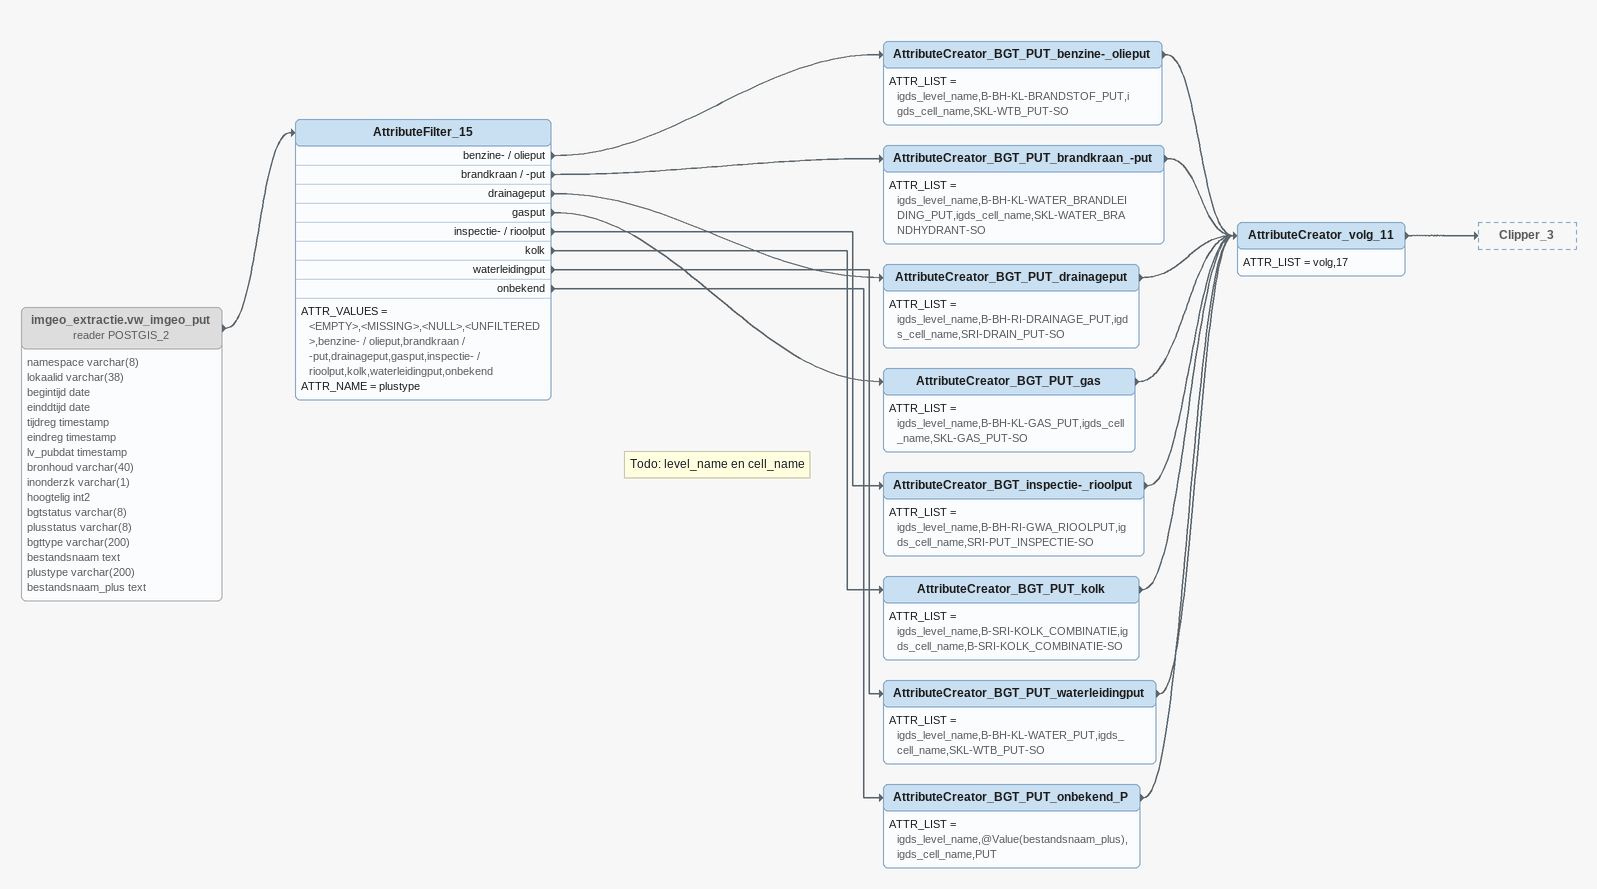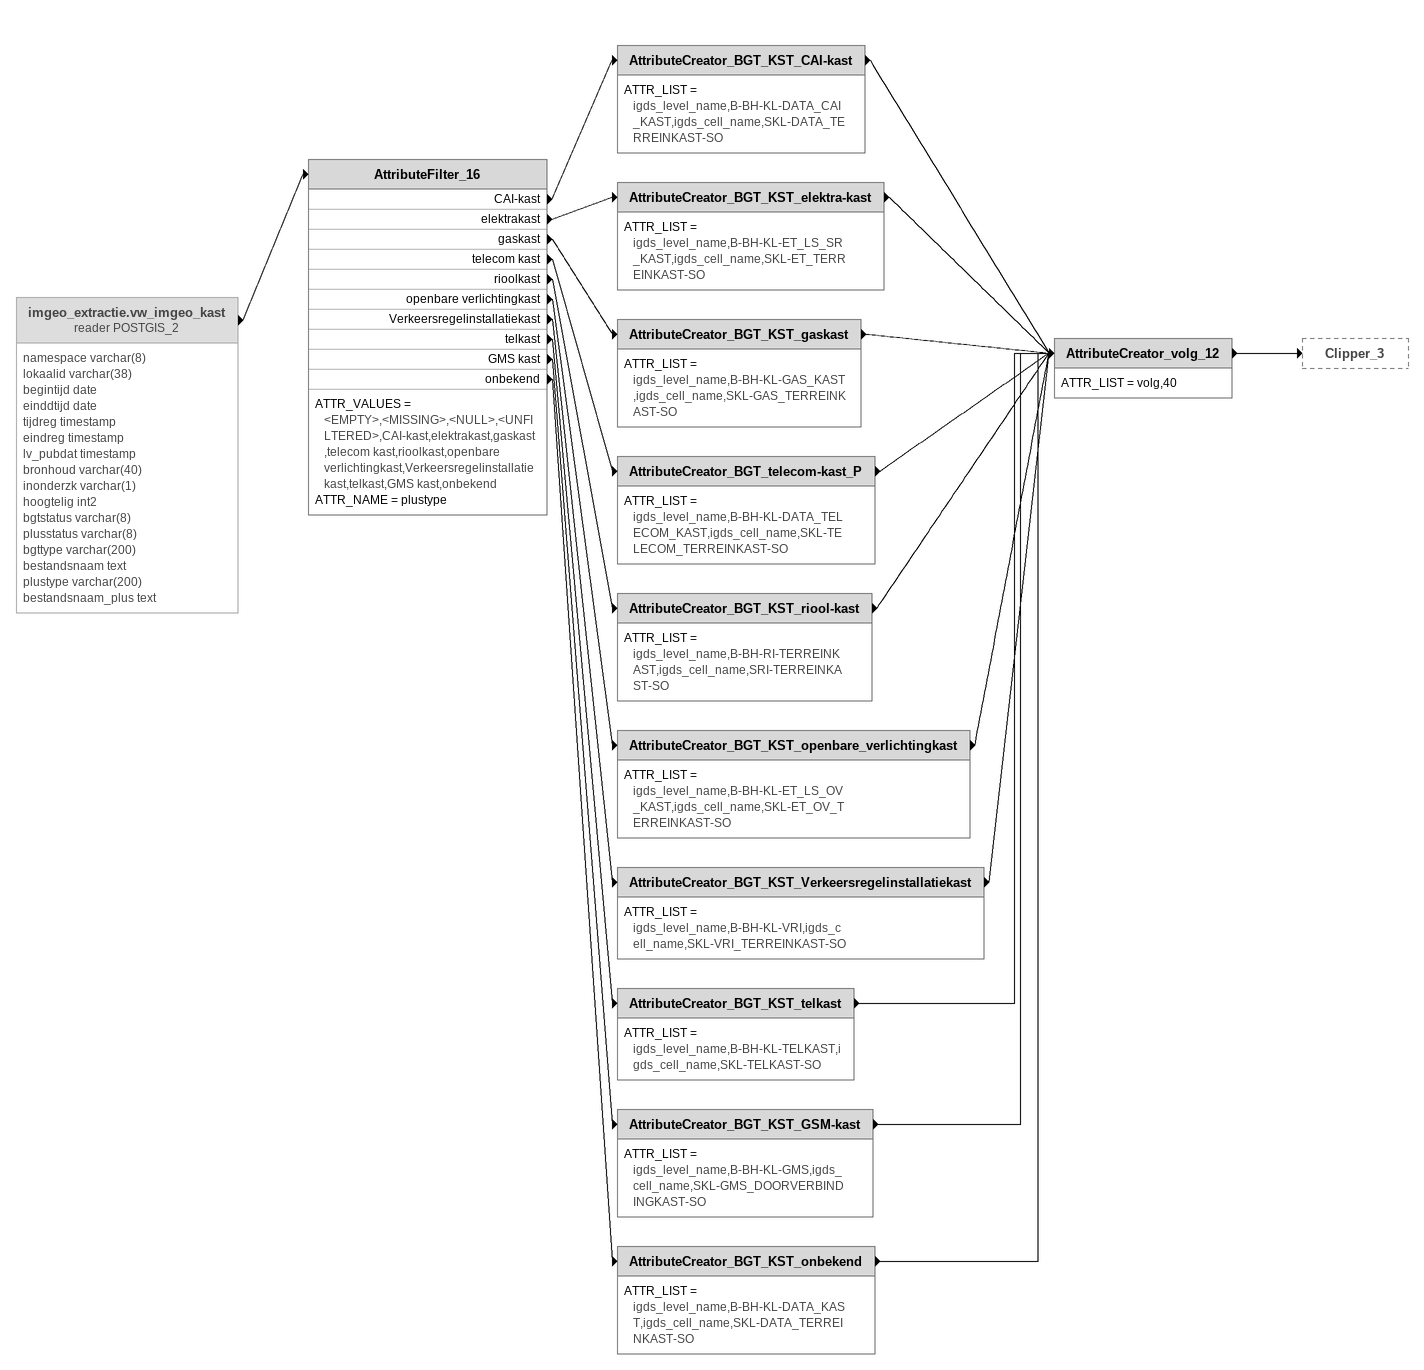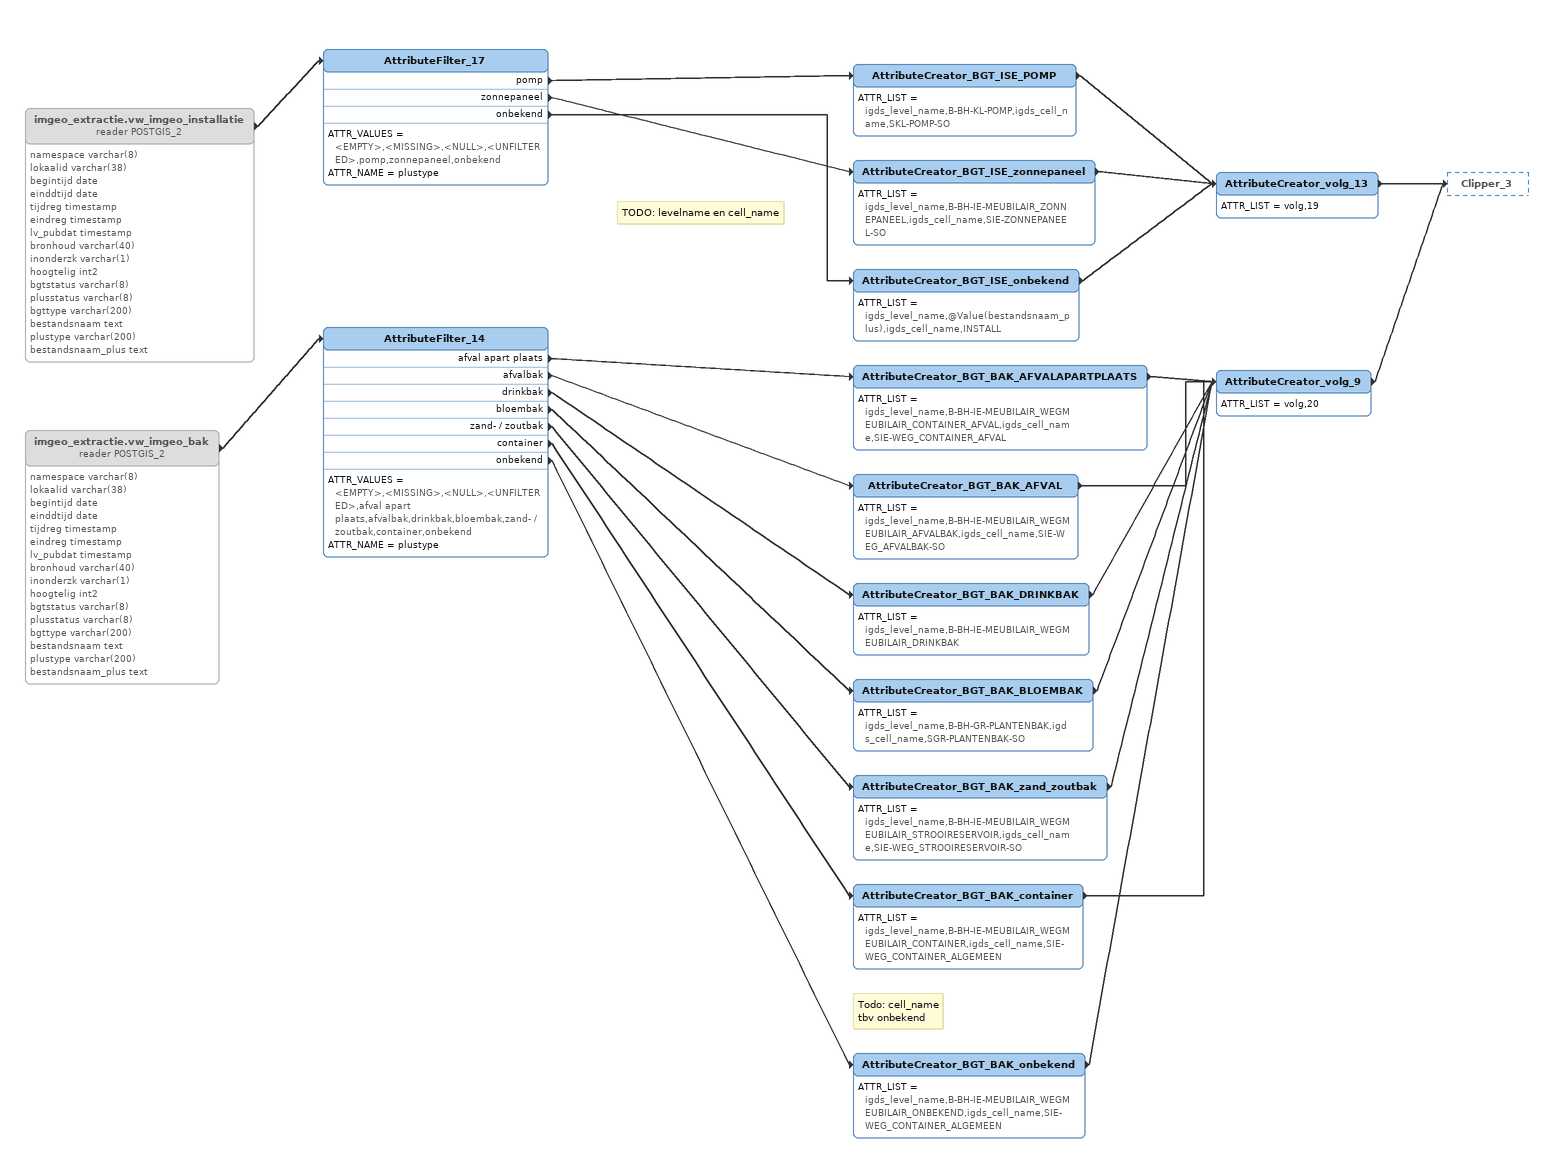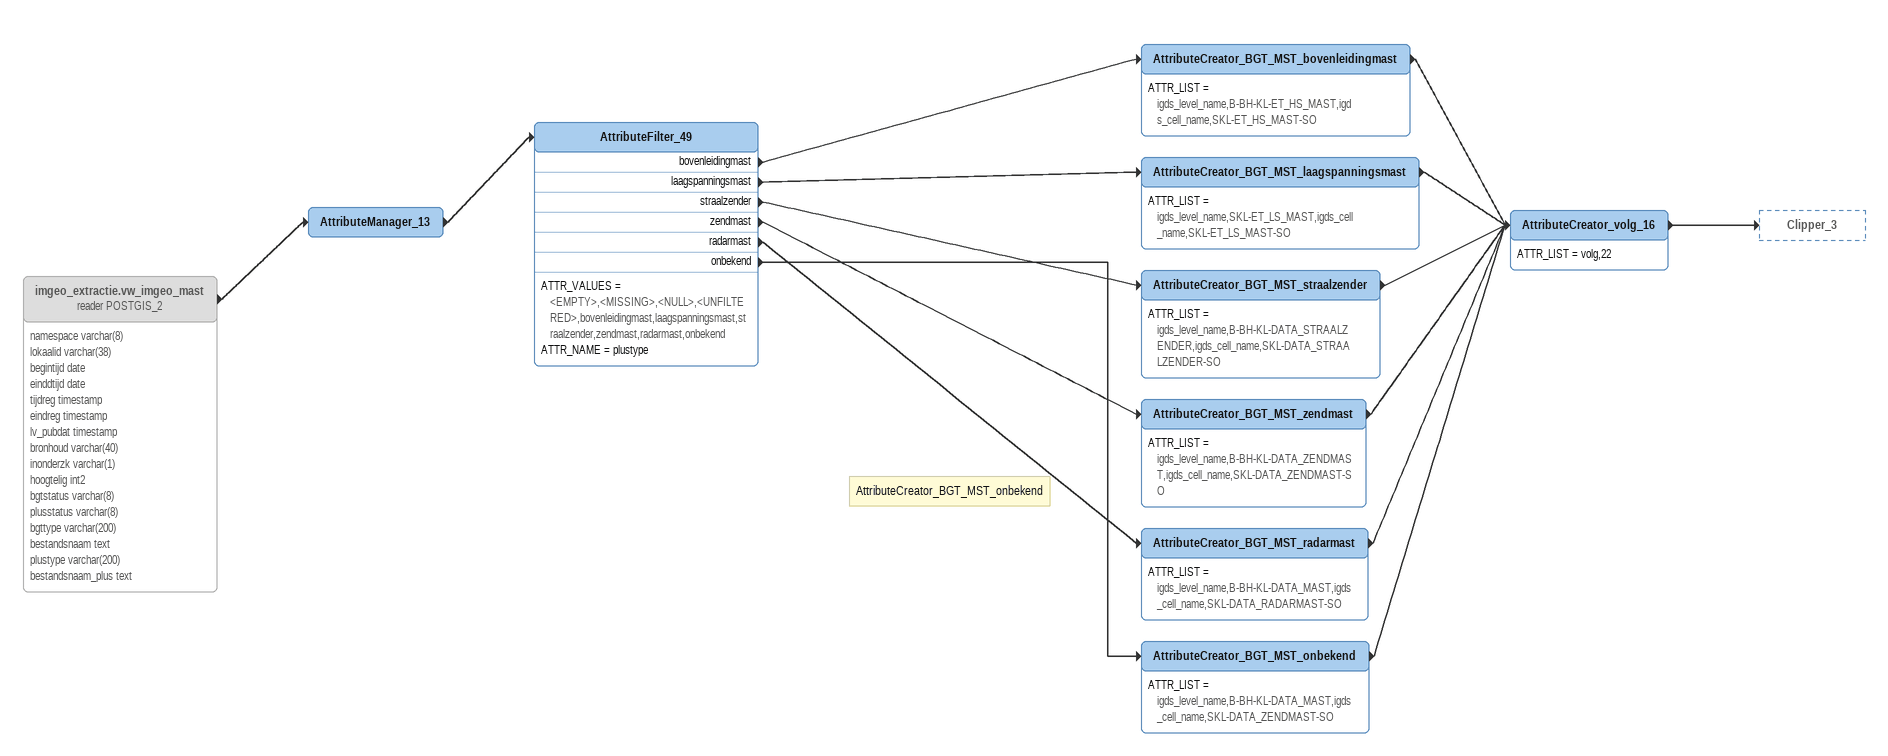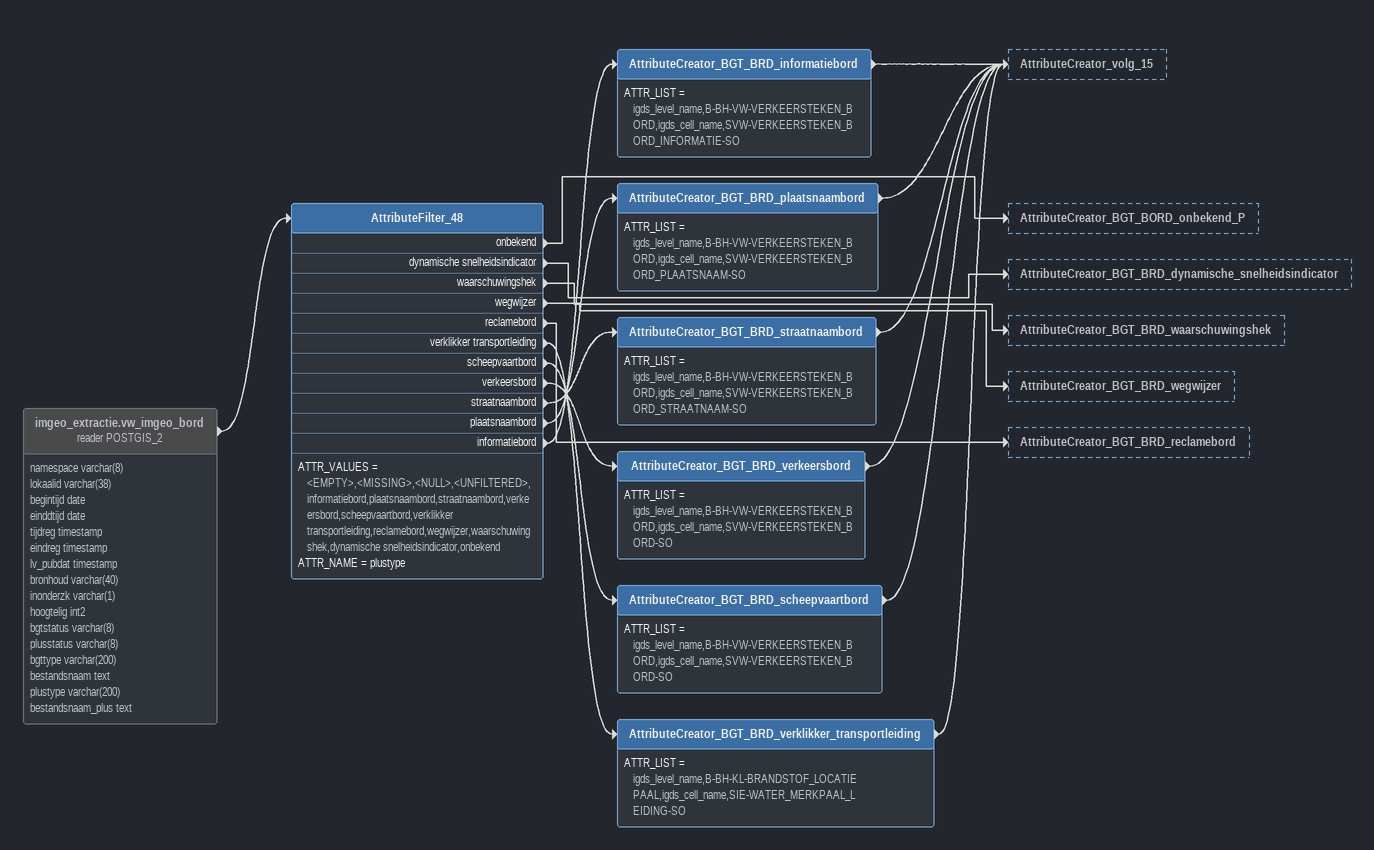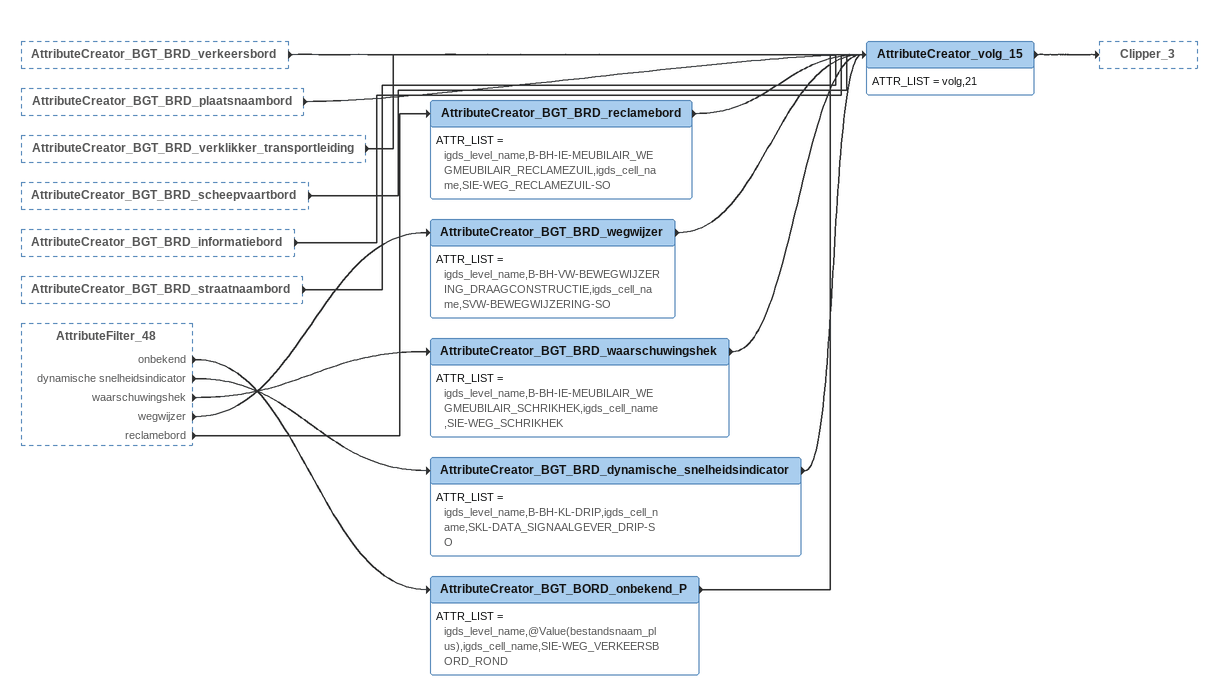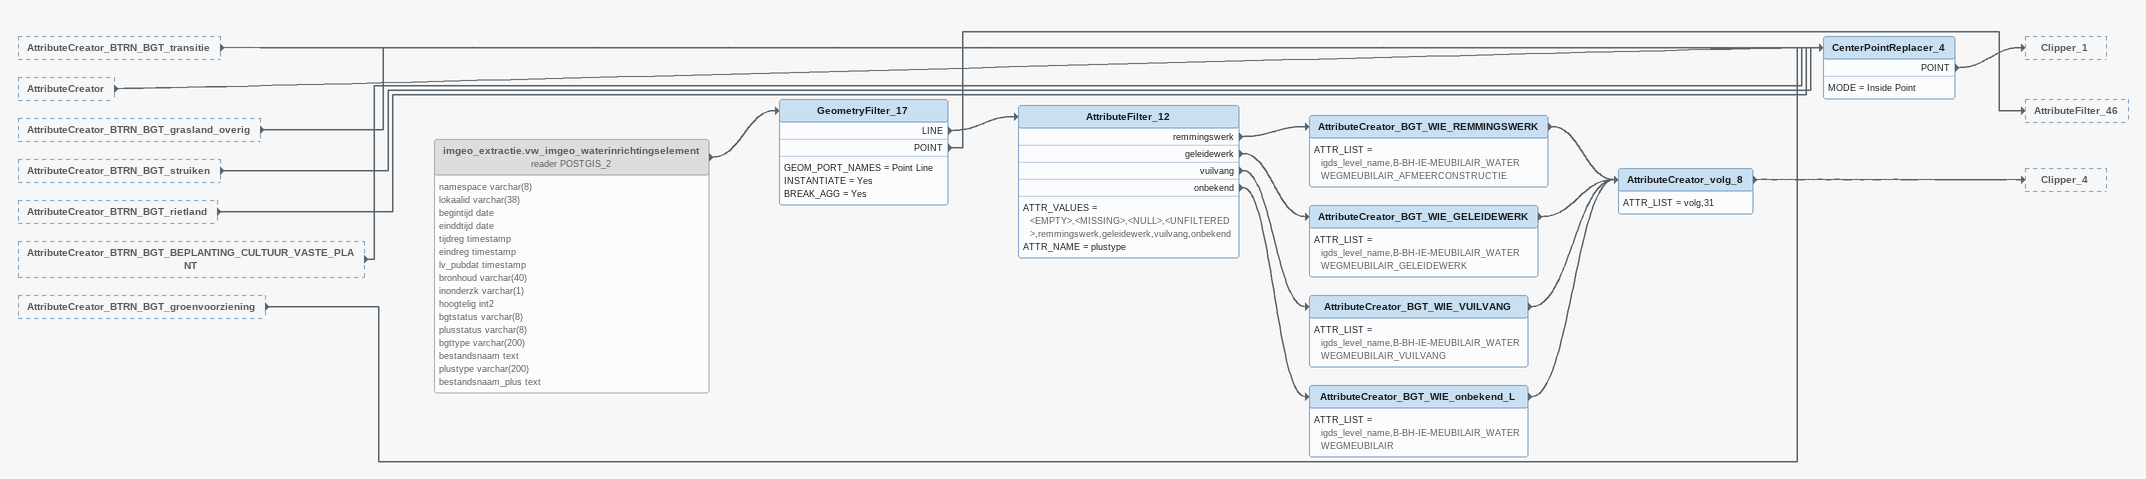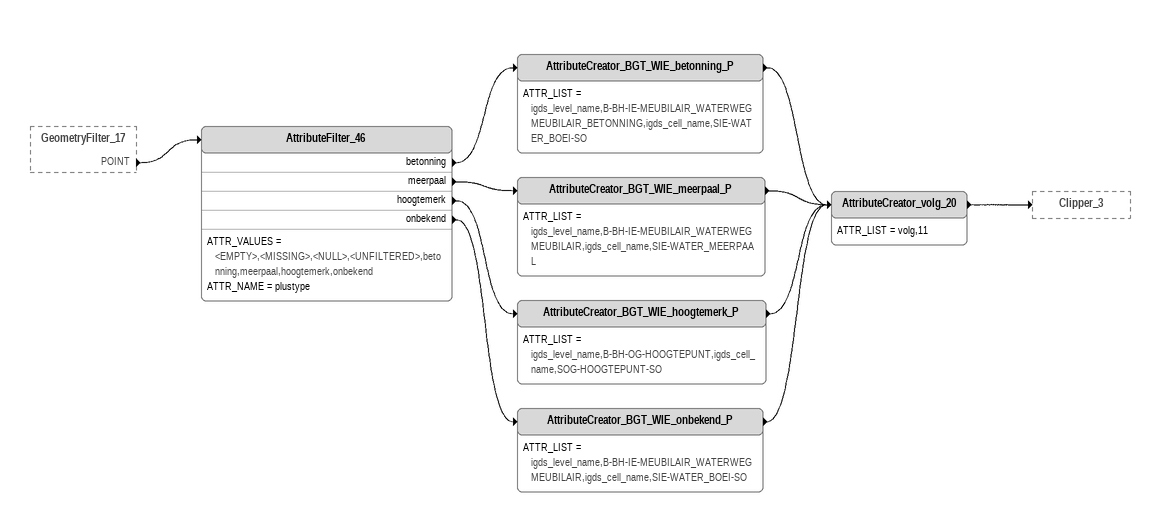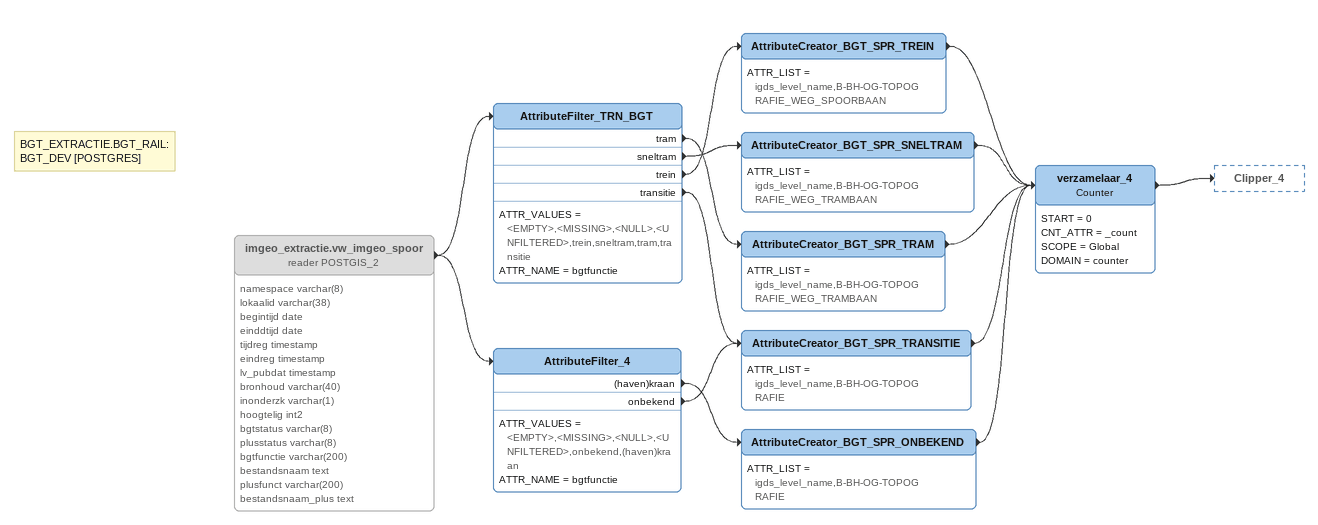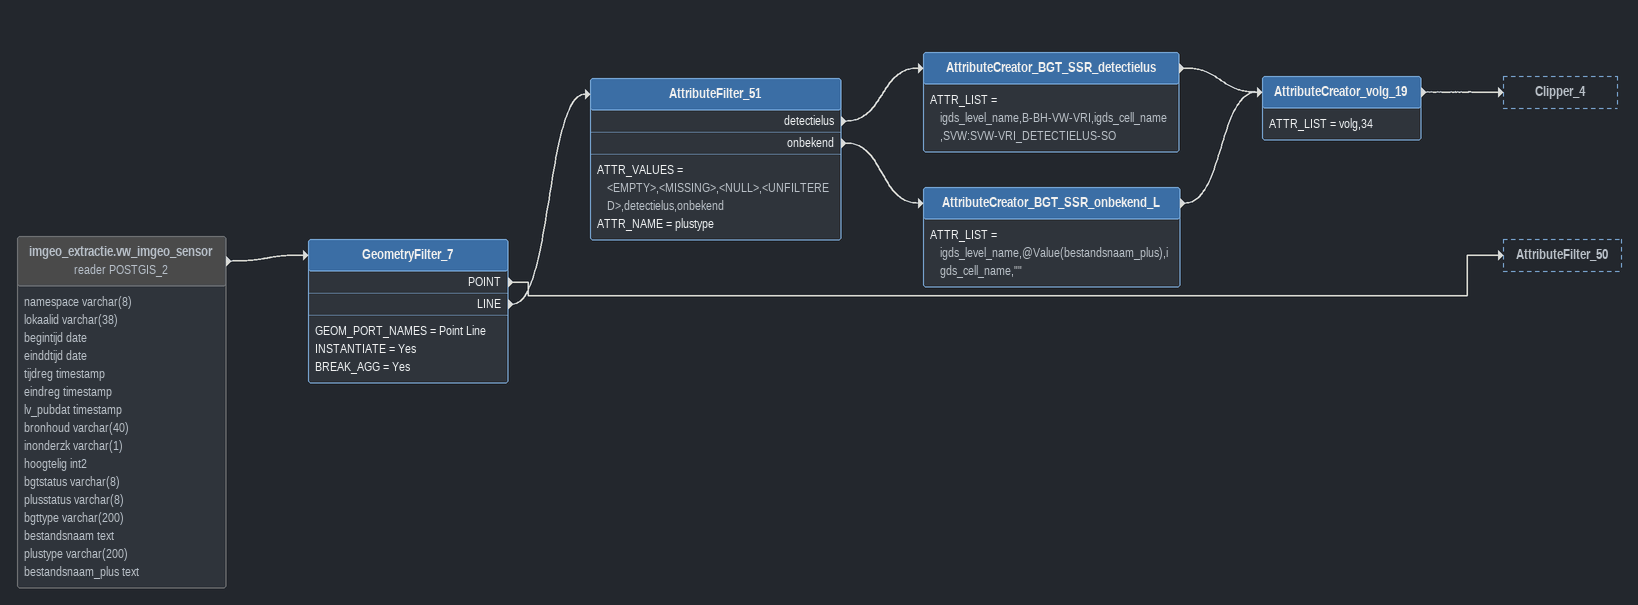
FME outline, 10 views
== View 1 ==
imgeo_extractie.vw_imgeo_put (reader POSTGIS_2) [off]
    attributes: namespace varchar(8), lokaalid varchar(38), begintijd date, einddtijd date, tijdreg timestamp, eindreg timestamp, lv_pubdat timestamp, bronhoud varchar(40), inonderzk varchar(1), hoogtelig int2, bgtstatus varchar(8), plusstatus varchar(8), bgttype varchar(200), bestandsnaam text, plustype varchar(200), bestandsnaam_plus text
    -> AttributeFilter_15
AttributeFilter_15
    ATTR_VALUES = <EMPTY>,<MISSING>,<NULL>,<UNFILTERED>,benzine- / olieput,brandkraan / -put,drainageput,gasput,inspectie- / rioolput,kolk,waterleidingput,onbekend
    ATTR_NAME = plustype
    benzine- / olieput -> AttributeCreator_BGT_PUT_benzine-_olieput
    brandkraan / -put -> AttributeCreator_BGT_PUT_brandkraan_-put
    drainageput -> AttributeCreator_BGT_PUT_drainageput
    gasput -> AttributeCreator_BGT_PUT_gas
    inspectie- / rioolput -> AttributeCreator_BGT_inspectie-_rioolput
    kolk -> AttributeCreator_BGT_PUT_kolk
    waterleidingput -> AttributeCreator_BGT_PUT_waterleidingput
    onbekend -> AttributeCreator_BGT_PUT_onbekend_P
AttributeCreator_BGT_PUT_benzine-_olieput
    ATTR_LIST = igds_level_name,B-BH-KL-BRANDSTOF_PUT,igds_cell_name,SKL-WTB_PUT-SO
    -> AttributeCreator_volg_11
AttributeCreator_BGT_PUT_brandkraan_-put
    ATTR_LIST = igds_level_name,B-BH-KL-WATER_BRANDLEIDING_PUT,igds_cell_name,SKL-WATER_BRANDHYDRANT-SO
    -> AttributeCreator_volg_11
AttributeCreator_BGT_PUT_drainageput
    ATTR_LIST = igds_level_name,B-BH-RI-DRAINAGE_PUT,igds_cell_name,SRI-DRAIN_PUT-SO
    -> AttributeCreator_volg_11
AttributeCreator_BGT_PUT_gas
    ATTR_LIST = igds_level_name,B-BH-KL-GAS_PUT,igds_cell_name,SKL-GAS_PUT-SO
    -> AttributeCreator_volg_11
AttributeCreator_BGT_inspectie-_rioolput
    ATTR_LIST = igds_level_name,B-BH-RI-GWA_RIOOLPUT,igds_cell_name,SRI-PUT_INSPECTIE-SO
    -> AttributeCreator_volg_11
AttributeCreator_BGT_PUT_kolk
    ATTR_LIST = igds_level_name,B-SRI-KOLK_COMBINATIE,igds_cell_name,B-SRI-KOLK_COMBINATIE-SO
    -> AttributeCreator_volg_11
AttributeCreator_BGT_PUT_waterleidingput
    ATTR_LIST = igds_level_name,B-BH-KL-WATER_PUT,igds_cell_name,SKL-WTB_PUT-SO
    -> AttributeCreator_volg_11
Note: Todo: level_name en cell_name
AttributeCreator_BGT_PUT_onbekend_P
    ATTR_LIST = igds_level_name,@Value(bestandsnaam_plus),igds_cell_name,PUT
    -> AttributeCreator_volg_11
AttributeCreator_volg_11
    ATTR_LIST = volg,17
    -> Clipper_3

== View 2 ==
imgeo_extractie.vw_imgeo_kast (reader POSTGIS_2) [off]
    attributes: namespace varchar(8), lokaalid varchar(38), begintijd date, einddtijd date, tijdreg timestamp, eindreg timestamp, lv_pubdat timestamp, bronhoud varchar(40), inonderzk varchar(1), hoogtelig int2, bgtstatus varchar(8), plusstatus varchar(8), bgttype varchar(200), bestandsnaam text, plustype varchar(200), bestandsnaam_plus text
    -> AttributeFilter_16
AttributeFilter_16
    ATTR_VALUES = <EMPTY>,<MISSING>,<NULL>,<UNFILTERED>,CAI-kast,elektrakast,gaskast,telecom kast,rioolkast,openbare verlichtingkast,Verkeersregelinstallatiekast,telkast,GMS kast,onbekend
    ATTR_NAME = plustype
    CAI-kast -> AttributeCreator_BGT_KST_CAI-kast
    elektrakast -> AttributeCreator_BGT_KST_elektra-kast
    gaskast -> AttributeCreator_BGT_KST_gaskast
    telecom kast -> AttributeCreator_BGT_telecom-kast_P
    rioolkast -> AttributeCreator_BGT_KST_riool-kast
    openbare verlichtingkast -> AttributeCreator_BGT_KST_openbare_verlichtingkast
    Verkeersregelinstallatiekast -> AttributeCreator_BGT_KST_Verkeersregelinstallatiekast
    telkast -> AttributeCreator_BGT_KST_telkast
    GMS kast -> AttributeCreator_BGT_KST_GSM-kast
    onbekend -> AttributeCreator_BGT_KST_onbekend
AttributeCreator_BGT_KST_CAI-kast
    ATTR_LIST = igds_level_name,B-BH-KL-DATA_CAI_KAST,igds_cell_name,SKL-DATA_TERREINKAST-SO
    -> AttributeCreator_volg_12
AttributeCreator_BGT_KST_elektra-kast
    ATTR_LIST = igds_level_name,B-BH-KL-ET_LS_SR_KAST,igds_cell_name,SKL-ET_TERREINKAST-SO
    -> AttributeCreator_volg_12
AttributeCreator_BGT_KST_gaskast
    ATTR_LIST = igds_level_name,B-BH-KL-GAS_KAST,igds_cell_name,SKL-GAS_TERREINKAST-SO
    -> AttributeCreator_volg_12
AttributeCreator_BGT_telecom-kast_P
    ATTR_LIST = igds_level_name,B-BH-KL-DATA_TELECOM_KAST,igds_cell_name,SKL-TELECOM_TERREINKAST-SO
    -> AttributeCreator_volg_12
AttributeCreator_BGT_KST_riool-kast
    ATTR_LIST = igds_level_name,B-BH-RI-TERREINKAST,igds_cell_name,SRI-TERREINKAST-SO
    -> AttributeCreator_volg_12
AttributeCreator_BGT_KST_openbare_verlichtingkast
    ATTR_LIST = igds_level_name,B-BH-KL-ET_LS_OV_KAST,igds_cell_name,SKL-ET_OV_TERREINKAST-SO
    -> AttributeCreator_volg_12
AttributeCreator_BGT_KST_Verkeersregelinstallatiekast
    ATTR_LIST = igds_level_name,B-BH-KL-VRI,igds_cell_name,SKL-VRI_TERREINKAST-SO
    -> AttributeCreator_volg_12
AttributeCreator_BGT_KST_telkast
    ATTR_LIST = igds_level_name,B-BH-KL-TELKAST,igds_cell_name,SKL-TELKAST-SO
    -> AttributeCreator_volg_12
AttributeCreator_BGT_KST_GSM-kast
    ATTR_LIST = igds_level_name,B-BH-KL-GMS,igds_cell_name,SKL-GMS_DOORVERBINDINGKAST-SO
    -> AttributeCreator_volg_12
AttributeCreator_BGT_KST_onbekend
    ATTR_LIST = igds_level_name,B-BH-KL-DATA_KAST,igds_cell_name,SKL-DATA_TERREINKAST-SO
    -> AttributeCreator_volg_12
AttributeCreator_volg_12
    ATTR_LIST = volg,40
    -> Clipper_3

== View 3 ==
imgeo_extractie.vw_imgeo_bak (reader POSTGIS_2) [off]
    attributes: namespace varchar(8), lokaalid varchar(38), begintijd date, einddtijd date, tijdreg timestamp, eindreg timestamp, lv_pubdat timestamp, bronhoud varchar(40), inonderzk varchar(1), hoogtelig int2, bgtstatus varchar(8), plusstatus varchar(8), bgttype varchar(200), bestandsnaam text, plustype varchar(200), bestandsnaam_plus text
    -> AttributeFilter_14
AttributeFilter_14
    ATTR_VALUES = <EMPTY>,<MISSING>,<NULL>,<UNFILTERED>,afval apart plaats,afvalbak,drinkbak,bloembak,zand- / zoutbak,container,onbekend
    ATTR_NAME = plustype
    afval apart plaats -> AttributeCreator_BGT_BAK_AFVALAPARTPLAATS
    afvalbak -> AttributeCreator_BGT_BAK_AFVAL
    drinkbak -> AttributeCreator_BGT_BAK_DRINKBAK
    bloembak -> AttributeCreator_BGT_BAK_BLOEMBAK
    zand- / zoutbak -> AttributeCreator_BGT_BAK_zand_zoutbak
    container -> AttributeCreator_BGT_BAK_container
    onbekend -> AttributeCreator_BGT_BAK_onbekend
AttributeCreator_BGT_BAK_AFVALAPARTPLAATS
    ATTR_LIST = igds_level_name,B-BH-IE-MEUBILAIR_WEGMEUBILAIR_CONTAINER_AFVAL,igds_cell_name,SIE-WEG_CONTAINER_AFVAL
    -> AttributeCreator_volg_9
AttributeCreator_BGT_BAK_AFVAL
    ATTR_LIST = igds_level_name,B-BH-IE-MEUBILAIR_WEGMEUBILAIR_AFVALBAK,igds_cell_name,SIE-WEG_AFVALBAK-SO
    -> AttributeCreator_volg_9
AttributeCreator_BGT_BAK_DRINKBAK
    ATTR_LIST = igds_level_name,B-BH-IE-MEUBILAIR_WEGMEUBILAIR_DRINKBAK
    -> AttributeCreator_volg_9
AttributeCreator_BGT_BAK_BLOEMBAK
    ATTR_LIST = igds_level_name,B-BH-GR-PLANTENBAK,igds_cell_name,SGR-PLANTENBAK-SO
    -> AttributeCreator_volg_9
AttributeCreator_BGT_BAK_zand_zoutbak
    ATTR_LIST = igds_level_name,B-BH-IE-MEUBILAIR_WEGMEUBILAIR_STROOIRESERVOIR,igds_cell_name,SIE-WEG_STROOIRESERVOIR-SO
    -> AttributeCreator_volg_9
AttributeCreator_BGT_BAK_container
    ATTR_LIST = igds_level_name,B-BH-IE-MEUBILAIR_WEGMEUBILAIR_CONTAINER,igds_cell_name,SIE-WEG_CONTAINER_ALGEMEEN
    -> AttributeCreator_volg_9
Note: Todo: cell_name / tbv onbekend
AttributeCreator_BGT_BAK_onbekend
    ATTR_LIST = igds_level_name,B-BH-IE-MEUBILAIR_WEGMEUBILAIR_ONBEKEND,igds_cell_name,SIE-WEG_CONTAINER_ALGEMEEN
    -> AttributeCreator_volg_9
AttributeCreator_volg_9
    ATTR_LIST = volg,20
    -> Clipper_3
imgeo_extractie.vw_imgeo_installatie (reader POSTGIS_2) [off]
    attributes: namespace varchar(8), lokaalid varchar(38), begintijd date, einddtijd date, tijdreg timestamp, eindreg timestamp, lv_pubdat timestamp, bronhoud varchar(40), inonderzk varchar(1), hoogtelig int2, bgtstatus varchar(8), plusstatus varchar(8), bgttype varchar(200), bestandsnaam text, plustype varchar(200), bestandsnaam_plus text
    -> AttributeFilter_17
AttributeFilter_17
    ATTR_VALUES = <EMPTY>,<MISSING>,<NULL>,<UNFILTERED>,pomp,zonnepaneel,onbekend
    ATTR_NAME = plustype
    pomp -> AttributeCreator_BGT_ISE_POMP
    zonnepaneel -> AttributeCreator_BGT_ISE_zonnepaneel
    onbekend -> AttributeCreator_BGT_ISE_onbekend
AttributeCreator_BGT_ISE_POMP
    ATTR_LIST = igds_level_name,B-BH-KL-POMP,igds_cell_name,SKL-POMP-SO
    -> AttributeCreator_volg_13
AttributeCreator_BGT_ISE_zonnepaneel
    ATTR_LIST = igds_level_name,B-BH-IE-MEUBILAIR_ZONNEPANEEL,igds_cell_name,SIE-ZONNEPANEEL-SO
    -> AttributeCreator_volg_13
Note: TODO: levelname en cell_name
AttributeCreator_BGT_ISE_onbekend
    ATTR_LIST = igds_level_name,@Value(bestandsnaam_plus),igds_cell_name,INSTALL
    -> AttributeCreator_volg_13
AttributeCreator_volg_13
    ATTR_LIST = volg,19
    -> Clipper_3

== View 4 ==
imgeo_extractie.vw_imgeo_mast (reader POSTGIS_2) [off]
    attributes: namespace varchar(8), lokaalid varchar(38), begintijd date, einddtijd date, tijdreg timestamp, eindreg timestamp, lv_pubdat timestamp, bronhoud varchar(40), inonderzk varchar(1), hoogtelig int2, bgtstatus varchar(8), plusstatus varchar(8), bgttype varchar(200), bestandsnaam text, plustype varchar(200), bestandsnaam_plus text
    -> AttributeManager_13
AttributeManager_13
    -> AttributeFilter_49
AttributeFilter_49
    ATTR_VALUES = <EMPTY>,<MISSING>,<NULL>,<UNFILTERED>,bovenleidingmast,laagspanningsmast,straalzender,zendmast,radarmast,onbekend
    ATTR_NAME = plustype
    bovenleidingmast -> AttributeCreator_BGT_MST_bovenleidingmast
    laagspanningsmast -> AttributeCreator_BGT_MST_laagspanningsmast
    straalzender -> AttributeCreator_BGT_MST_straalzender
    zendmast -> AttributeCreator_BGT_MST_zendmast
    radarmast -> AttributeCreator_BGT_MST_radarmast
    onbekend -> AttributeCreator_BGT_MST_onbekend
AttributeCreator_BGT_MST_bovenleidingmast
    ATTR_LIST = igds_level_name,B-BH-KL-ET_HS_MAST,igds_cell_name,SKL-ET_HS_MAST-SO
    -> AttributeCreator_volg_16
AttributeCreator_BGT_MST_laagspanningsmast
    ATTR_LIST = igds_level_name,SKL-ET_LS_MAST,igds_cell_name,SKL-ET_LS_MAST-SO
    -> AttributeCreator_volg_16
AttributeCreator_BGT_MST_straalzender
    ATTR_LIST = igds_level_name,B-BH-KL-DATA_STRAALZENDER,igds_cell_name,SKL-DATA_STRAALZENDER-SO
    -> AttributeCreator_volg_16
AttributeCreator_BGT_MST_zendmast
    ATTR_LIST = igds_level_name,B-BH-KL-DATA_ZENDMAST,igds_cell_name,SKL-DATA_ZENDMAST-SO
    -> AttributeCreator_volg_16
AttributeCreator_BGT_MST_radarmast
    ATTR_LIST = igds_level_name,B-BH-KL-DATA_MAST,igds_cell_name,SKL-DATA_RADARMAST-SO
    -> AttributeCreator_volg_16
Note: AttributeCreator_BGT_MST_onbekend
AttributeCreator_BGT_MST_onbekend
    ATTR_LIST = igds_level_name,B-BH-KL-DATA_MAST,igds_cell_name,SKL-DATA_ZENDMAST-SO
    -> AttributeCreator_volg_16
AttributeCreator_volg_16
    ATTR_LIST = volg,22
    -> Clipper_3

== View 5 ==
imgeo_extractie.vw_imgeo_bord (reader POSTGIS_2) [off]
    attributes: namespace varchar(8), lokaalid varchar(38), begintijd date, einddtijd date, tijdreg timestamp, eindreg timestamp, lv_pubdat timestamp, bronhoud varchar(40), inonderzk varchar(1), hoogtelig int2, bgtstatus varchar(8), plusstatus varchar(8), bgttype varchar(200), bestandsnaam text, plustype varchar(200), bestandsnaam_plus text
    -> AttributeFilter_48
AttributeFilter_48
    ATTR_VALUES = <EMPTY>,<MISSING>,<NULL>,<UNFILTERED>,informatiebord,plaatsnaambord,straatnaambord,verkeersbord,scheepvaartbord,verklikker transportleiding,reclamebord,wegwijzer,waarschuwingshek,dynamische snelheidsindicator,onbekend
    ATTR_NAME = plustype
    onbekend -> AttributeCreator_BGT_BORD_onbekend_P
    dynamische snelheidsindicator -> AttributeCreator_BGT_BRD_dynamische_snelheidsindicator
    waarschuwingshek -> AttributeCreator_BGT_BRD_waarschuwingshek
    wegwijzer -> AttributeCreator_BGT_BRD_wegwijzer
    reclamebord -> AttributeCreator_BGT_BRD_reclamebord
    verklikker transportleiding -> AttributeCreator_BGT_BRD_verklikker_transportleiding
    scheepvaartbord -> AttributeCreator_BGT_BRD_scheepvaartbord
    verkeersbord -> AttributeCreator_BGT_BRD_verkeersbord
    straatnaambord -> AttributeCreator_BGT_BRD_straatnaambord
    plaatsnaambord -> AttributeCreator_BGT_BRD_plaatsnaambord
    informatiebord -> AttributeCreator_BGT_BRD_informatiebord
AttributeCreator_BGT_BRD_informatiebord
    ATTR_LIST = igds_level_name,B-BH-VW-VERKEERSTEKEN_BORD,igds_cell_name,SVW-VERKEERSTEKEN_BORD_INFORMATIE-SO
    -> AttributeCreator_volg_15
AttributeCreator_BGT_BRD_plaatsnaambord
    ATTR_LIST = igds_level_name,B-BH-VW-VERKEERSTEKEN_BORD,igds_cell_name,SVW-VERKEERSTEKEN_BORD_PLAATSNAAM-SO
    -> AttributeCreator_volg_15
AttributeCreator_BGT_BRD_straatnaambord
    ATTR_LIST = igds_level_name,B-BH-VW-VERKEERSTEKEN_BORD,igds_cell_name,SVW-VERKEERSTEKEN_BORD_STRAATNAAM-SO
    -> AttributeCreator_volg_15
AttributeCreator_BGT_BRD_verkeersbord
    ATTR_LIST = igds_level_name,B-BH-VW-VERKEERSTEKEN_BORD,igds_cell_name,SVW-VERKEERSTEKEN_BORD-SO
    -> AttributeCreator_volg_15
AttributeCreator_BGT_BRD_scheepvaartbord
    ATTR_LIST = igds_level_name,B-BH-VW-VERKEERSTEKEN_BORD,igds_cell_name,SVW-VERKEERSTEKEN_BORD-SO
    -> AttributeCreator_volg_15
AttributeCreator_BGT_BRD_verklikker_transportleiding
    ATTR_LIST = igds_level_name,B-BH-KL-BRANDSTOF_LOCATIEPAAL,igds_cell_name,SIE-WATER_MERKPAAL_LEIDING-SO
    -> AttributeCreator_volg_15

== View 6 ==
AttributeCreator_BGT_BRD_verkeersbord [outside]
    -> AttributeCreator_volg_15
AttributeCreator_BGT_BRD_plaatsnaambord [outside]
    -> AttributeCreator_volg_15
AttributeCreator_BGT_BRD_verklikker_transportleiding [outside]
    -> AttributeCreator_volg_15
AttributeCreator_BGT_BRD_scheepvaartbord [outside]
    -> AttributeCreator_volg_15
AttributeCreator_BGT_BRD_informatiebord [outside]
    -> AttributeCreator_volg_15
AttributeCreator_BGT_BRD_straatnaambord [outside]
    -> AttributeCreator_volg_15
AttributeFilter_48 [outside]
    onbekend -> AttributeCreator_BGT_BORD_onbekend_P
    dynamische snelheidsindicator -> AttributeCreator_BGT_BRD_dynamische_snelheidsindicator
    waarschuwingshek -> AttributeCreator_BGT_BRD_waarschuwingshek
    wegwijzer -> AttributeCreator_BGT_BRD_wegwijzer
    reclamebord -> AttributeCreator_BGT_BRD_reclamebord
AttributeCreator_BGT_BRD_reclamebord
    ATTR_LIST = igds_level_name,B-BH-IE-MEUBILAIR_WEGMEUBILAIR_RECLAMEZUIL,igds_cell_name,SIE-WEG_RECLAMEZUIL-SO
    -> AttributeCreator_volg_15
AttributeCreator_BGT_BRD_wegwijzer
    ATTR_LIST = igds_level_name,B-BH-VW-BEWEGWIJZERING_DRAAGCONSTRUCTIE,igds_cell_name,SVW-BEWEGWIJZERING-SO
    -> AttributeCreator_volg_15
AttributeCreator_BGT_BRD_waarschuwingshek
    ATTR_LIST = igds_level_name,B-BH-IE-MEUBILAIR_WEGMEUBILAIR_SCHRIKHEK,igds_cell_name,SIE-WEG_SCHRIKHEK
    -> AttributeCreator_volg_15
AttributeCreator_BGT_BRD_dynamische_snelheidsindicator
    ATTR_LIST = igds_level_name,B-BH-KL-DRIP,igds_cell_name,SKL-DATA_SIGNAALGEVER_DRIP-SO
    -> AttributeCreator_volg_15
AttributeCreator_BGT_BORD_onbekend_P
    ATTR_LIST = igds_level_name,@Value(bestandsnaam_plus),igds_cell_name,SIE-WEG_VERKEERSBORD_ROND
    -> AttributeCreator_volg_15
AttributeCreator_volg_15
    ATTR_LIST = volg,21
    -> Clipper_3

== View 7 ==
AttributeCreator_BTRN_BGT_transitie [outside]
    -> CenterPointReplacer_4
AttributeCreator [outside]
    -> CenterPointReplacer_4
AttributeCreator_BTRN_BGT_grasland_overig [outside]
    -> CenterPointReplacer_4
AttributeCreator_BTRN_BGT_struiken [outside]
    -> CenterPointReplacer_4
AttributeCreator_BTRN_BGT_rietland [outside]
    -> CenterPointReplacer_4
AttributeCreator_BTRN_BGT_BEPLANTING_CULTUUR_VASTE_PLANT [outside]
    -> CenterPointReplacer_4
AttributeCreator_BTRN_BGT_groenvoorziening [outside]
    -> CenterPointReplacer_4
CenterPointReplacer_4
    MODE = Inside Point
    POINT -> Clipper_1
imgeo_extractie.vw_imgeo_waterinrichtingselement (reader POSTGIS_2) [off]
    attributes: namespace varchar(8), lokaalid varchar(38), begintijd date, einddtijd date, tijdreg timestamp, eindreg timestamp, lv_pubdat timestamp, bronhoud varchar(40), inonderzk varchar(1), hoogtelig int2, bgtstatus varchar(8), plusstatus varchar(8), bgttype varchar(200), bestandsnaam text, plustype varchar(200), bestandsnaam_plus text
    -> GeometryFilter_17
GeometryFilter_17
    GEOM_PORT_NAMES = Point Line
    INSTANTIATE = Yes
    BREAK_AGG = Yes
    LINE -> AttributeFilter_12
    POINT -> AttributeFilter_46
AttributeFilter_12
    ATTR_VALUES = <EMPTY>,<MISSING>,<NULL>,<UNFILTERED>,remmingswerk,geleidewerk,vuilvang,onbekend
    ATTR_NAME = plustype
    remmingswerk -> AttributeCreator_BGT_WIE_REMMINGSWERK
    geleidewerk -> AttributeCreator_BGT_WIE_GELEIDEWERK
    vuilvang -> AttributeCreator_BGT_WIE_VUILVANG
    onbekend -> AttributeCreator_BGT_WIE_onbekend_L
AttributeCreator_BGT_WIE_REMMINGSWERK
    ATTR_LIST = igds_level_name,B-BH-IE-MEUBILAIR_WATERWEGMEUBILAIR_AFMEERCONSTRUCTIE
    -> AttributeCreator_volg_8
AttributeCreator_BGT_WIE_GELEIDEWERK
    ATTR_LIST = igds_level_name,B-BH-IE-MEUBILAIR_WATERWEGMEUBILAIR_GELEIDEWERK
    -> AttributeCreator_volg_8
AttributeCreator_BGT_WIE_VUILVANG
    ATTR_LIST = igds_level_name,B-BH-IE-MEUBILAIR_WATERWEGMEUBILAIR_VUILVANG
    -> AttributeCreator_volg_8
AttributeCreator_BGT_WIE_onbekend_L
    ATTR_LIST = igds_level_name,B-BH-IE-MEUBILAIR_WATERWEGMEUBILAIR
    -> AttributeCreator_volg_8
AttributeCreator_volg_8
    ATTR_LIST = volg,31
    -> Clipper_4

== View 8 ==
GeometryFilter_17 [outside]
    POINT -> AttributeFilter_46
AttributeFilter_46
    ATTR_VALUES = <EMPTY>,<MISSING>,<NULL>,<UNFILTERED>,betonning,meerpaal,hoogtemerk,onbekend
    ATTR_NAME = plustype
    betonning -> AttributeCreator_BGT_WIE_betonning_P
    meerpaal -> AttributeCreator_BGT_WIE_meerpaal_P
    hoogtemerk -> AttributeCreator_BGT_WIE_hoogtemerk_P
    onbekend -> AttributeCreator_BGT_WIE_onbekend_P
AttributeCreator_BGT_WIE_betonning_P
    ATTR_LIST = igds_level_name,B-BH-IE-MEUBILAIR_WATERWEGMEUBILAIR_BETONNING,igds_cell_name,SIE-WATER_BOEI-SO
    -> AttributeCreator_volg_20
AttributeCreator_BGT_WIE_meerpaal_P
    ATTR_LIST = igds_level_name,B-BH-IE-MEUBILAIR_WATERWEGMEUBILAIR,igds_cell_name,SIE-WATER_MEERPAAL
    -> AttributeCreator_volg_20
AttributeCreator_BGT_WIE_hoogtemerk_P
    ATTR_LIST = igds_level_name,B-BH-OG-HOOGTEPUNT,igds_cell_name,SOG-HOOGTEPUNT-SO
    -> AttributeCreator_volg_20
AttributeCreator_BGT_WIE_onbekend_P
    ATTR_LIST = igds_level_name,B-BH-IE-MEUBILAIR_WATERWEGMEUBILAIR,igds_cell_name,SIE-WATER_BOEI-SO
    -> AttributeCreator_volg_20
AttributeCreator_volg_20
    ATTR_LIST = volg,11
    -> Clipper_3

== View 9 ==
Note: BGT_EXTRACTIE.BGT_RAIL: BGT_DEV [POSTGRES]
imgeo_extractie.vw_imgeo_spoor (reader POSTGIS_2) [off]
    attributes: namespace varchar(8), lokaalid varchar(38), begintijd date, einddtijd date, tijdreg timestamp, eindreg timestamp, lv_pubdat timestamp, bronhoud varchar(40), inonderzk varchar(1), hoogtelig int2, bgtstatus varchar(8), plusstatus varchar(8), bgtfunctie varchar(200), bestandsnaam text, plusfunct varchar(200), bestandsnaam_plus text
    -> AttributeFilter_4
    -> AttributeFilter_TRN_BGT
AttributeFilter_TRN_BGT
    ATTR_VALUES = <EMPTY>,<MISSING>,<NULL>,<UNFILTERED>,trein,sneltram,tram,transitie
    ATTR_NAME = bgtfunctie
    tram -> AttributeCreator_BGT_SPR_TRAM
    sneltram -> AttributeCreator_BGT_SPR_SNELTRAM
    trein -> AttributeCreator_BGT_SPR_TREIN
    transitie -> AttributeCreator_BGT_SPR_TRANSITIE
AttributeCreator_BGT_SPR_TREIN
    ATTR_LIST = igds_level_name,B-BH-OG-TOPOGRAFIE_WEG_SPOORBAAN
    -> verzamelaar_4
AttributeCreator_BGT_SPR_SNELTRAM
    ATTR_LIST = igds_level_name,B-BH-OG-TOPOGRAFIE_WEG_TRAMBAAN
    -> verzamelaar_4
AttributeCreator_BGT_SPR_TRAM
    ATTR_LIST = igds_level_name,B-BH-OG-TOPOGRAFIE_WEG_TRAMBAAN
    -> verzamelaar_4
AttributeFilter_4
    ATTR_VALUES = <EMPTY>,<MISSING>,<NULL>,<UNFILTERED>,onbekend,(haven)kraan
    ATTR_NAME = bgtfunctie
    (haven)kraan -> AttributeCreator_BGT_SPR_ONBEKEND
    onbekend -> AttributeCreator_BGT_SPR_TRANSITIE
AttributeCreator_BGT_SPR_TRANSITIE
    ATTR_LIST = igds_level_name,B-BH-OG-TOPOGRAFIE
    -> verzamelaar_4
AttributeCreator_BGT_SPR_ONBEKEND
    ATTR_LIST = igds_level_name,B-BH-OG-TOPOGRAFIE
    -> verzamelaar_4
verzamelaar_4: Counter
    START = 0
    CNT_ATTR = _count
    SCOPE = Global
    DOMAIN = counter
    -> Clipper_4

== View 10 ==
imgeo_extractie.vw_imgeo_sensor (reader POSTGIS_2) [off]
    attributes: namespace varchar(8), lokaalid varchar(38), begintijd date, einddtijd date, tijdreg timestamp, eindreg timestamp, lv_pubdat timestamp, bronhoud varchar(40), inonderzk varchar(1), hoogtelig int2, bgtstatus varchar(8), plusstatus varchar(8), bgttype varchar(200), bestandsnaam text, plustype varchar(200), bestandsnaam_plus text
    -> GeometryFilter_7
GeometryFilter_7
    GEOM_PORT_NAMES = Point Line
    INSTANTIATE = Yes
    BREAK_AGG = Yes
    POINT -> AttributeFilter_50
    LINE -> AttributeFilter_51
AttributeFilter_51
    ATTR_VALUES = <EMPTY>,<MISSING>,<NULL>,<UNFILTERED>,detectielus,onbekend
    ATTR_NAME = plustype
    detectielus -> AttributeCreator_BGT_SSR_detectielus
    onbekend -> AttributeCreator_BGT_SSR_onbekend_L
AttributeCreator_BGT_SSR_detectielus
    ATTR_LIST = igds_level_name,B-BH-VW-VRI,igds_cell_name,SVW:SVW-VRI_DETECTIELUS-SO
    -> AttributeCreator_volg_19
AttributeCreator_BGT_SSR_onbekend_L
    ATTR_LIST = igds_level_name,@Value(bestandsnaam_plus),igds_cell_name,""
    -> AttributeCreator_volg_19
AttributeCreator_volg_19
    ATTR_LIST = volg,34
    -> Clipper_4
